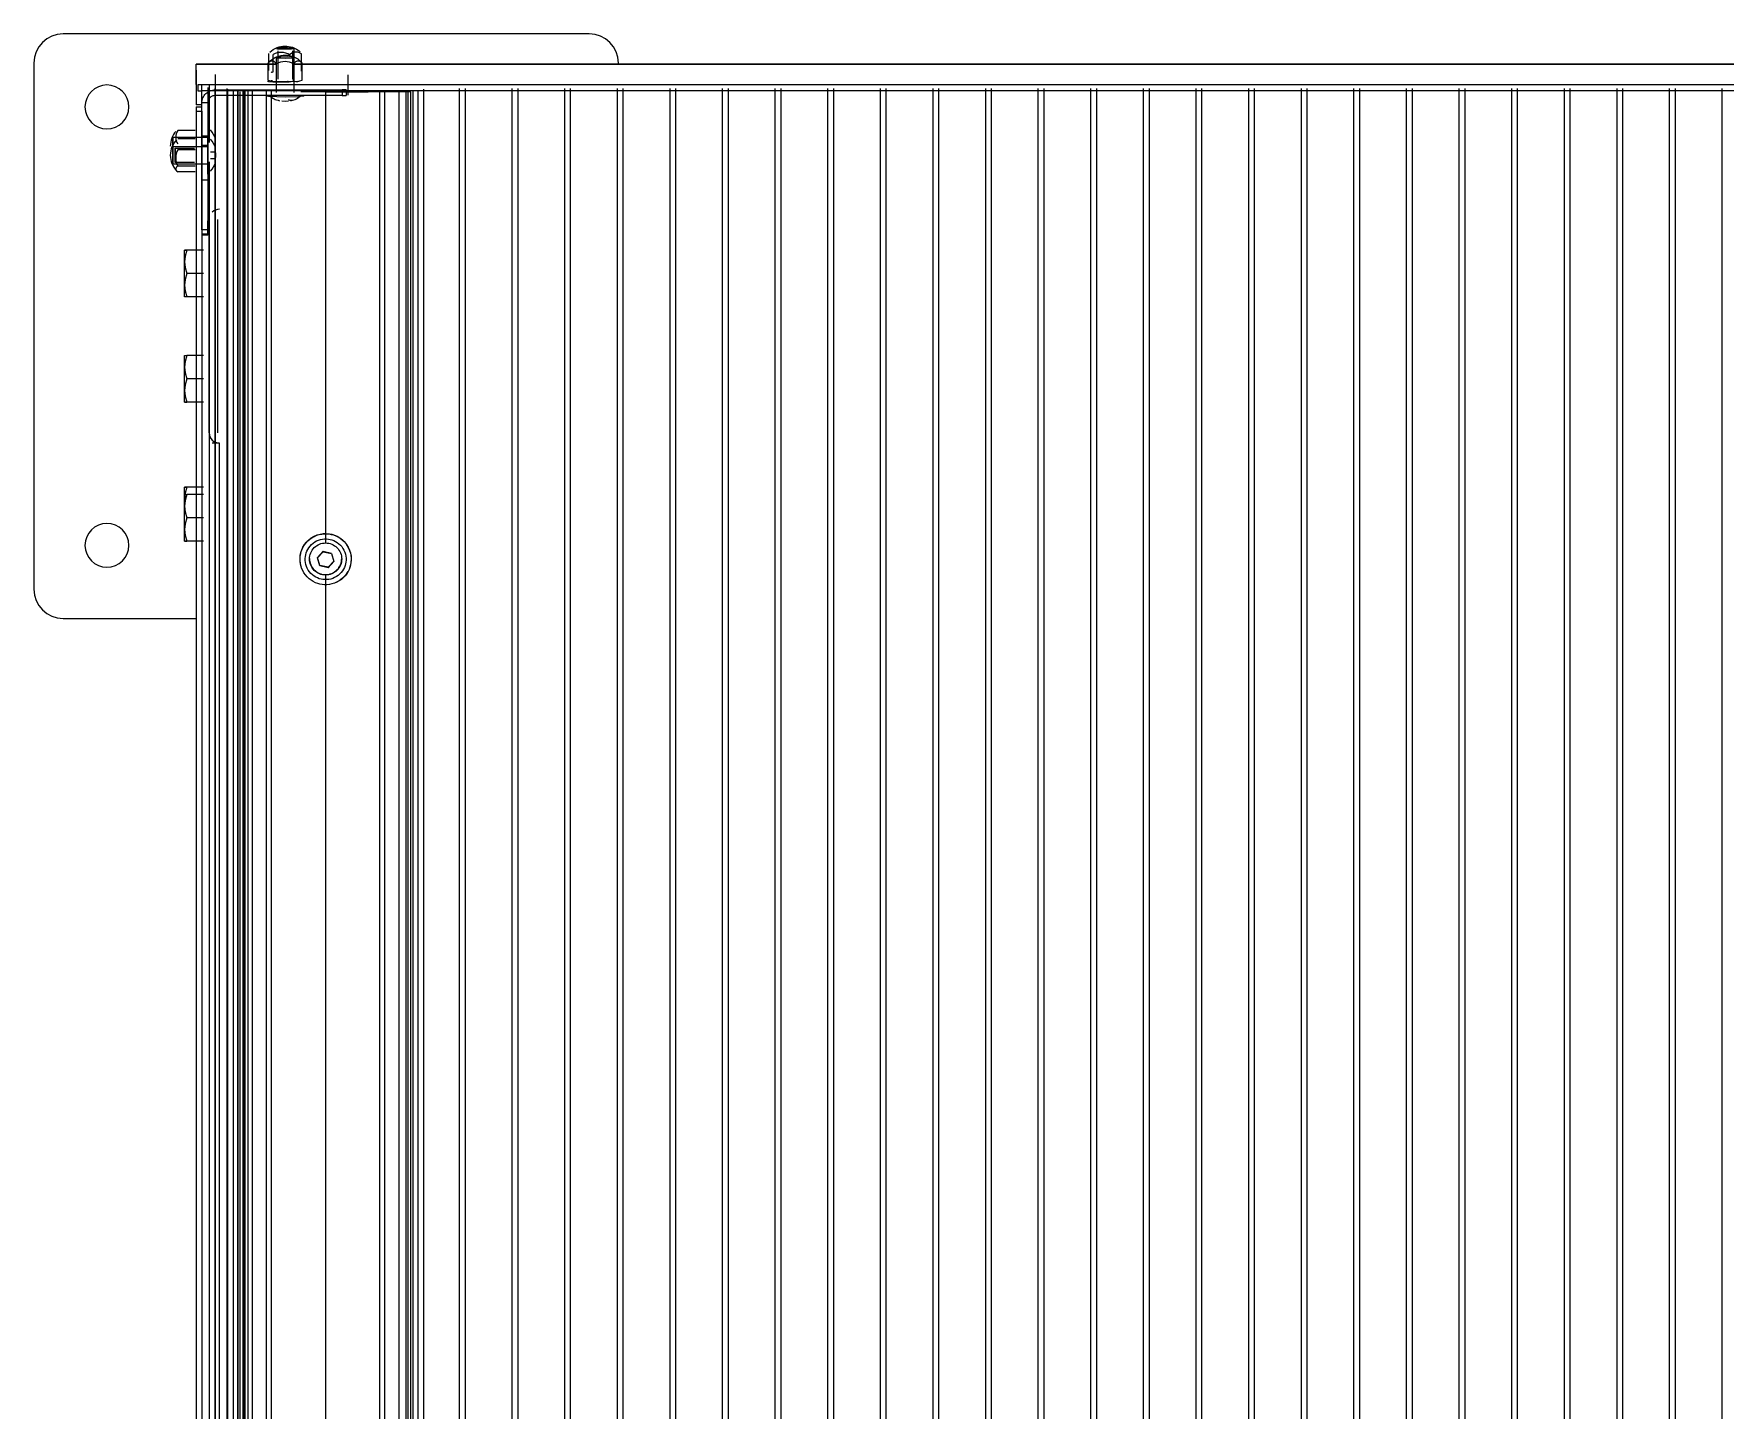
# Model space of a CAD drawing. Header units: millimetres. Extents: x 4625 to 14334, y 16216 to 31562.
# Drawn here: x 5898 to 6477, y 30121 to 30591 of the extents above; entities that cross this region are included whole.
import ezdxf

# ---------------------------------------------------------------- set-up
doc = ezdxf.new("R2010")
doc.units = ezdxf.units.MM
doc.header["$LTSCALE"] = 3
doc.layers.add('Default', color=7, linetype='Continuous')

msp = doc.modelspace()

# ---------------------------------------------------------------- linework, layer by layer
at = {"layer": 'Default'}
for p, q in [((6088.31, 30591.49), (5908.31, 30591.49)), ((5978.73, 30578.92), (5978.73, 30584.82)), ((5980.23, 30578.53), (5980.23, 30584.43)), ((5981.31, 30571.4), (5981.31, 30583.38)), ((5981.85, 30579.07), (5981.85, 30585.72)), ((5981.85, 30575.93), (5981.85, 30582.58)), ((5986.77, 30585.72), (5986.77, 30579.07)), ((5986.77, 30582.58), (5986.77, 30575.93)), ((5987.31, 30586.51), (5987.31, 30574.54)), ((5987.31, 30583.38), (5987.31, 30571.4)), ((5989.89, 30578.71), (5989.89, 30584.61)), ((5898.31, 30581.49), (5898.31, 30401.49)), ((5953.81, 30581.09), (5981.43, 30581.09)), ((5981.1, 30581.08), (5953.81, 30581.08)), ((5953.81, 30574.14), (5953.81, 30581.08)), ((5953.81, 30579.08), (5953.81, 30572.14)), ((5960.31, 30577.59), (5960.31, 30572.35)), ((5978.53, 30575.68), (5978.53, 30581.58)), ((5981.37, 30575.33), (5981.37, 30581.23)), ((5987.14, 30575.32), (5987.14, 30581.23)), ((5987.37, 30581.09), (8473.55, 30581.09)), ((8473.28, 30581.08), (5987.41, 30581.08)), ((5990.08, 30575.67), (5990.08, 30581.58)), ((6005.81, 30572.49), (6005.81, 30577.45)), ((5953.81, 30574.14), (5953.81, 30572.14)), ((5953.81, 30573.68), (5953.81, 30567.16)), ((5954.39, 30574.04), (5954.39, 30572.05)), ((8502.31, 30574), (5955.81, 30574)), ((5955.81, 30572), (5955.81, 30574)), ((5955.81, 30567.16), (5955.81, 30573.68)), ((5955.81, 30567.86), (5955.81, 30573.1)), ((8502.31, 30572), (5955.81, 30572)), ((5957.81, 30573.1), (5957.81, 30567.86)), ((5958.31, 30573.85), (5958.31, 30554.27)), ((5960.31, 28753.18), (5960.31, 30572.74)), ((5960.31, 30572.6), (5960.31, 28753.04)), ((5960.31, 30572.35), (5960.31, 30570.36)), ((5960.31, 30572.35), (6003.81, 30572.35)), ((5964.31, 30572.74), (5964.31, 28753.18)), ((5964.64, 28753.04), (5964.64, 30572.6)), ((5966.64, 28752.59), (5966.64, 30572.14)), ((5968.14, 28752.16), (5968.14, 30571.71)), ((5968.26, 28752.45), (5968.26, 30572)), ((5968.95, 28752.09), (5968.95, 30571.64)), ((5969.89, 28752.45), (5969.89, 30572)), ((5969.89, 28752.25), (5969.89, 30571.8)), ((5970.39, 28752.48), (5970.39, 30572.04)), ((5970.64, 28752.45), (5970.64, 30572)), ((5971.64, 28752.45), (5971.64, 30572)), ((5973.14, 28752.34), (5973.14, 30571.9)), ((5977.89, 28752.17), (5977.89, 30571.72)), ((5979.64, 28752.17), (5979.64, 30571.73)), ((5998.14, 30571.45), (5998.14, 30417.32)), ((6003.81, 30572.35), (6003.81, 30570.36)), ((6005.22, 30572.39), (6005.22, 30570.4)), ((6005.81, 30570.5), (6005.81, 30572.49)), ((6016.64, 28752.17), (6016.64, 30571.73)), ((6018.39, 28752.17), (6018.39, 30571.72)), ((6023.14, 30571.9), (6023.14, 28752.34)), ((6025.64, 30572), (6025.64, 28752.45)), ((6026.39, 28752.45), (6026.39, 30572)), ((6026.39, 28752.25), (6026.39, 30571.8)), ((6027.33, 28752.09), (6027.33, 30571.64)), ((6028.03, 30572), (6028.03, 28752.45)), ((6028.14, 28752.16), (6028.14, 30571.71)), ((6029.64, 30572.14), (6029.64, 28752.59)), ((6031.64, 30572.6), (6031.64, 28753.04)), ((6043.97, 28753.18), (6043.97, 30572.74)), ((6045.97, 28753.18), (6045.97, 30572.74)), ((6061.97, 28753.18), (6061.97, 30572.74)), ((6063.97, 28753.18), (6063.97, 30572.74)), ((6079.97, 28753.18), (6079.97, 30572.74)), ((6081.97, 28753.18), (6081.97, 30572.74)), ((6097.97, 28753.18), (6097.97, 30572.74)), ((6099.97, 28753.18), (6099.97, 30572.74)), ((6115.97, 28753.18), (6115.97, 30572.74)), ((6117.97, 28753.18), (6117.97, 30572.74)), ((6133.97, 28753.18), (6133.97, 30572.74)), ((6135.97, 28753.18), (6135.97, 30572.74)), ((6151.97, 28753.18), (6151.97, 30572.74)), ((6153.97, 28753.18), (6153.97, 30572.74)), ((6169.97, 28753.18), (6169.97, 30572.74)), ((6171.97, 28753.18), (6171.97, 30572.74)), ((6187.97, 28753.18), (6187.97, 30572.74)), ((6189.97, 28753.18), (6189.97, 30572.74)), ((6205.97, 28753.18), (6205.97, 30572.74)), ((6207.97, 28753.18), (6207.97, 30572.74)), ((6223.97, 28753.18), (6223.97, 30572.74)), ((6225.97, 28753.18), (6225.97, 30572.74)), ((6241.97, 28753.18), (6241.97, 30572.74)), ((6243.97, 28753.18), (6243.97, 30572.74)), ((6259.97, 28753.18), (6259.97, 30572.74)), ((6261.97, 28753.18), (6261.97, 30572.74)), ((6277.97, 28753.18), (6277.97, 30572.74)), ((6279.97, 28753.18), (6279.97, 30572.74)), ((6295.97, 28753.18), (6295.97, 30572.74)), ((6297.97, 28753.18), (6297.97, 30572.74)), ((6313.97, 28753.18), (6313.97, 30572.74)), ((6315.97, 28753.18), (6315.97, 30572.74)), ((6331.97, 28753.18), (6331.97, 30572.74)), ((6333.97, 28753.18), (6333.97, 30572.74)), ((6349.97, 28753.18), (6349.97, 30572.74)), ((6351.97, 28753.18), (6351.97, 30572.74)), ((6367.97, 28753.18), (6367.97, 30572.74)), ((6369.97, 28753.18), (6369.97, 30572.74)), ((6385.97, 28753.18), (6385.97, 30572.74)), ((6387.97, 28753.18), (6387.97, 30572.74)), ((6403.97, 28753.18), (6403.97, 30572.74)), ((6405.97, 28753.18), (6405.97, 30572.74)), ((6421.97, 28753.18), (6421.97, 30572.74)), ((6423.97, 28753.18), (6423.97, 30572.74)), ((6439.97, 28753.18), (6439.97, 30572.74)), ((6441.97, 28753.18), (6441.97, 30572.74)), ((6457.97, 28753.18), (6457.97, 30572.74)), ((6459.97, 28753.18), (6459.97, 30572.74)), ((6475.97, 28753.18), (6475.97, 30572.74)), ((5955.81, 30567.16), (5953.81, 30567.16)), ((5953.81, 30566.47), (5955.81, 30566.47)), ((5955.81, 30524.47), (5955.81, 30567.86)), ((5957.81, 30567.86), (5955.81, 30567.86)), ((5957.81, 30567.86), (5957.81, 30524.47)), ((6003.81, 30570.36), (5960.31, 30570.36)), ((5953.81, 30565.02), (5955.81, 30565.02)), ((5953.81, 30565.02), (5953.81, 28758.43)), ((5955.81, 30565.02), (5955.81, 28758.43)), ((5945.81, 30556.1), (5957.81, 30556.1)), ((5953.53, 30558.41), (5947.61, 30558.41)), ((5953.53, 30555.62), (5947.61, 30555.62)), ((5955.81, 30556.6), (5957.81, 30556.6)), ((5945.81, 30552.96), (5957.81, 30552.96)), ((5946.61, 30552.42), (5953.27, 30552.42)), ((5953.53, 30551.84), (5947.61, 30551.84)), ((5955.81, 30553.46), (5957.81, 30553.46)), ((5958.81, 30551.11), (5960.49, 30551.11)), ((5958.81, 30548.8), (5960.49, 30548.8)), ((5957.81, 30546.96), (5945.81, 30546.96)), ((5953.27, 30547.5), (5946.61, 30547.5)), ((5953.53, 30546.17), (5947.61, 30546.17)), ((5953.53, 30544.29), (5947.61, 30544.29)), ((5958.31, 30547.66), (5958.31, 28763.27)), ((5957.81, 30541.47), (5955.81, 30541.47)), ((5957.81, 30522.61), (5957.81, 30527.57)), ((5958.31, 30454.99), (5958.31, 30527.99)), ((5961.31, 30454.99), (5961.31, 30527.99)), ((5957.81, 30524.47), (5955.81, 30524.47)), ((5955.81, 30523.1), (5957.81, 30523.1)), ((5957.81, 30522.61), (5955.81, 30522.61)), ((5956.31, 30517.49), (5950.62, 30517.49)), ((5956.31, 30509.49), (5950.62, 30509.49)), ((5956.31, 30501.49), (5950.62, 30501.49)), ((5956.31, 30481.49), (5950.62, 30481.49)), ((5956.31, 30473.49), (5950.62, 30473.49)), ((5956.31, 30465.49), (5950.62, 30465.49)), ((5961.81, 28891.49), (5961.81, 30451.49)), ((5956.31, 30436.4), (5950.62, 30436.4)), ((5956.31, 30433.89), (5950.62, 30433.89)), ((5956.31, 30425.89), (5950.62, 30425.89)), ((5956.31, 30417.89), (5950.62, 30417.89)), ((5995.33, 30412.39), (5997.29, 30414.5)), ((5996.18, 30409.64), (5995.33, 30412.39)), ((5995.33, 30412.39), (5995.33, 30412.22)), ((5998.99, 30409), (5996.18, 30409.64)), ((5997.29, 30414.5), (6000.11, 30413.86)), ((6000.95, 30411.11), (5998.99, 30409)), ((5998.99, 30409), (5998.99, 30408.82)), ((5998.14, 30406.35), (5998.14, 30079.4)), ((5908.31, 30391.49), (5953.81, 30391.49))]:
    msp.add_line(p, q, dxfattribs=at)
for points in [[(5978.72, 30581.79, 0), (5979.31, 30582.35, 0), (5979.96, 30582.85, 0), (5980.65, 30583.27, 0), (5981.38, 30583.62, 0), (5982.13, 30583.88, 0), (5982.89, 30584.06, 0), (5983.65, 30584.16, 0), (5984.39, 30584.19, 0), (5985.1, 30584.15, 0), (5985.8, 30584.05, 0), (5986.51, 30583.87, 0), (5987.22, 30583.62, 0), (5987.92, 30583.29, 0), (5988.6, 30582.89, 0), (5989.24, 30582.41, 0), (5989.83, 30581.86, 0)], [(5979.02, 30585.24, 0), (5979.59, 30585.72, 0), (5980.21, 30586.15, 0), (5980.85, 30586.51, 0), (5981.51, 30586.81, 0), (5982.19, 30587.04, 0), (5982.87, 30587.2, 0), (5983.54, 30587.29, 0), (5984.85, 30587.31, 0), (5986.18, 30587.1, 0), (5986.85, 30586.9, 0), (5987.52, 30586.63, 0), (5988.17, 30586.29, 0), (5988.79, 30585.89, 0), (5989.38, 30585.43, 0)], [(5985.81, 30584.33, 0), (5985.17, 30584.66, 0), (5984.48, 30584.91, 0), (5983.76, 30585.07, 0), (5983.02, 30585.14, 0), (5982.28, 30585.1, 0), (5981.55, 30584.97, 0), (5980.87, 30584.74, 0), (5980.23, 30584.43, 0)], [(5989.89, 30584.61, 0), (5989.42, 30584.9, 0), (5988.92, 30585.11, 0), (5988.66, 30585.17, 0), (5988.39, 30585.22, 0), (5988.12, 30585.24, 0), (5987.85, 30585.23, 0), (5987.57, 30585.2, 0), (5987.3, 30585.14, 0), (5986.78, 30584.96, 0), (5986.27, 30584.68, 0), (5985.81, 30584.33, 0)], [(5981.37, 30581.23, 0), (5981.04, 30581.59, 0), (5980.87, 30581.74, 0), (5980.7, 30581.87, 0), (5980.51, 30581.98, 0), (5980.33, 30582.07, 0), (5980.14, 30582.13, 0), (5979.95, 30582.17, 0), (5979.76, 30582.18, 0), (5979.57, 30582.16, 0), (5979.39, 30582.12, 0), (5979.21, 30582.06, 0), (5979.03, 30581.97, 0), (5978.86, 30581.86, 0), (5978.69, 30581.73, 0), (5978.53, 30581.58, 0)], [(5979.48, 30578.44, 0), (5979.57, 30578.42, 0), (5979.66, 30578.41, 0), (5979.75, 30578.41, 0), (5979.84, 30578.42, 0), (5980.03, 30578.46, 0), (5980.23, 30578.53, 0)], [(5987.14, 30581.23, 0), (5986.48, 30581.55, 0), (5985.77, 30581.79, 0), (5985.02, 30581.94, 0), (5984.25, 30581.99, 0), (5983.49, 30581.94, 0), (5982.74, 30581.79, 0), (5982.03, 30581.55, 0), (5981.37, 30581.23, 0)], [(5990.08, 30581.58, 0), (5989.92, 30581.72, 0), (5989.74, 30581.85, 0), (5989.57, 30581.96, 0), (5989.38, 30582.05, 0), (5989.19, 30582.12, 0), (5989, 30582.16, 0), (5988.81, 30582.17, 0), (5988.61, 30582.16, 0), (5988.41, 30582.12, 0), (5988.22, 30582.06, 0), (5988.03, 30581.98, 0), (5987.84, 30581.87, 0), (5987.65, 30581.74, 0), (5987.48, 30581.59, 0), (5987.14, 30581.23, 0)], [(5955.81, 30574, 0), (5954.39, 30574.04, 0)], [(5954.39, 30572.05, 0), (5955.81, 30572, 0)], [(5955.81, 30567.86, 0), (5955.83, 30568.3, 0), (5955.89, 30568.73, 0), (5956, 30569.16, 0), (5956.15, 30569.58, 0), (5956.34, 30569.99, 0), (5956.57, 30570.37, 0), (5956.83, 30570.72, 0), (5957.13, 30571.04, 0), (5957.45, 30571.33, 0), (5957.8, 30571.59, 0), (5958.18, 30571.82, 0), (5958.59, 30572.01, 0), (5959.01, 30572.16, 0), (5959.44, 30572.27, 0), (5959.87, 30572.33, 0), (5960.31, 30572.35, 0)], [(5985.31, 30575.22, 0), (5985.31, 30575.22, 0), (5985.31, 30575.21, 0), (5985.31, 30575.21, 0), (5985.3, 30575.21, 0), (5985.3, 30575.21, 0), (5985.3, 30575.2, 0), (5985.29, 30575.2, 0), (5985.29, 30575.19, 0), (5985.26, 30575.18, 0), (5985.23, 30575.17, 0), (5985.15, 30575.15, 0), (5984.87, 30575.1, 0), (5982.69, 30574.98, 0), (5980.12, 30575.01, 0), (5978.76, 30575.1, 0), (5978.41, 30575.16, 0), (5978.37, 30575.18, 0), (5978.33, 30575.19, 0), (5978.32, 30575.2, 0), (5978.32, 30575.2, 0), (5978.31, 30575.21, 0), (5978.31, 30575.21, 0), (5978.31, 30575.21, 0), (5978.31, 30575.21, 0), (5978.31, 30575.22, 0), (5978.31, 30575.22, 0), (5978.31, 30575.22, 0)], [(5978.53, 30575.68, 0), (5979.27, 30575.38, 0), (5979.61, 30575.28, 0), (5979.95, 30575.22, 0)], [(5979.95, 30575.22, 0), (5979.47, 30575.31, 0), (5979.4, 30575.33, 0), (5979.35, 30575.35, 0), (5979.33, 30575.36, 0), (5979.32, 30575.37, 0), (5979.32, 30575.38, 0), (5979.31, 30575.38, 0), (5979.31, 30575.38, 0), (5979.31, 30575.39, 0), (5979.31, 30575.39, 0), (5979.31, 30575.39, 0), (5979.31, 30575.4, 0), (5979.31, 30575.4, 0), (5979.31, 30575.4, 0), (5979.31, 30575.4, 0), (5979.31, 30575.41, 0), (5979.31, 30575.41, 0), (5979.32, 30575.42, 0), (5979.32, 30575.42, 0), (5979.33, 30575.43, 0), (5979.35, 30575.44, 0), (5979.37, 30575.45, 0), (5979.44, 30575.47, 0), (5979.63, 30575.52, 0), (5980, 30575.57, 0)], [(5984.25, 30575.05, 0), (5979.95, 30575.22, 0)], [(5981.37, 30575.33, 0), (5982.86, 30575.12, 0), (5984.25, 30575.05, 0)], [(5984.25, 30575.05, 0), (5985.65, 30575.11, 0), (5987.14, 30575.32, 0)], [(5988.61, 30575.22, 0), (5984.25, 30575.05, 0)], [(5987.14, 30575.32, 0), (5987.9, 30575.2, 0), (5988.26, 30575.19, 0), (5988.61, 30575.22, 0)], [(5988.61, 30575.22, 0), (5988.96, 30575.28, 0), (5989.32, 30575.37, 0), (5990.08, 30575.67, 0)], [(6015.76, 30571.66, 0), (5989.69, 30571.6, 0)], [(6027.33, 30571.64, 0), (5998.14, 30571.45, 0)], [(6005.22, 30572.39, 0), (6003.81, 30572.35, 0)], [(5953.81, 30566.47, 0), (5953.81, 30565.02, 0)], [(5955.81, 30565.02, 0), (5955.81, 30566.47, 0)], [(5960.31, 30570.36, 0), (5960.07, 30570.35, 0), (5959.82, 30570.31, 0), (5959.58, 30570.25, 0), (5959.35, 30570.17, 0), (5959.13, 30570.06, 0), (5958.91, 30569.94, 0), (5958.72, 30569.79, 0), (5958.54, 30569.63, 0), (5958.38, 30569.45, 0), (5958.23, 30569.25, 0), (5958.1, 30569.04, 0), (5958, 30568.82, 0), (5957.91, 30568.59, 0), (5957.85, 30568.35, 0), (5957.82, 30568.1, 0), (5957.81, 30567.86, 0)], [(5977.81, 30570.41, 0), (5977.81, 30570.4, 0), (5977.81, 30570.4, 0), (5977.81, 30570.39, 0), (5977.81, 30570.39, 0), (5977.82, 30570.38, 0), (5977.82, 30570.38, 0), (5977.83, 30570.37, 0), (5977.85, 30570.36, 0), (5977.89, 30570.33, 0), (5977.95, 30570.31, 0), (5978.1, 30570.27, 0), (5978.61, 30570.19, 0), (5984.31, 30569.95, 0)], [(5983.15, 30568.59, 0), (5984.31, 30568.51, 0), (5985.46, 30568.59, 0)], [(5984.31, 30569.95, 0), (5988.9, 30570.09, 0), (5990.35, 30570.24, 0), (5990.56, 30570.28, 0), (5990.7, 30570.32, 0), (5990.75, 30570.35, 0), (5990.77, 30570.36, 0), (5990.78, 30570.37, 0), (5990.79, 30570.38, 0), (5990.8, 30570.38, 0), (5990.8, 30570.39, 0), (5990.8, 30570.39, 0), (5990.81, 30570.4, 0), (5990.81, 30570.4, 0), (5990.81, 30570.41, 0)], [(5986.62, 30568.73, 0), (5986.33, 30568.7, 0), (5986.04, 30568.72, 0), (5985.75, 30568.77, 0), (5985.46, 30568.87, 0)], [(6003.81, 30570.36, 0), (6005.22, 30570.4, 0)], [(5947.61, 30558.41, 0), (5947.29, 30557.89, 0), (5947.05, 30557.32, 0), (5946.9, 30556.72, 0), (5946.85, 30556.11, 0), (5946.9, 30555.5, 0), (5947.05, 30554.9, 0), (5947.29, 30554.33, 0), (5947.61, 30553.81, 0)], [(5947.61, 30551.84, 0), (5947.29, 30551.19, 0), (5947.05, 30550.49, 0), (5946.9, 30549.76, 0), (5946.85, 30549, 0), (5946.9, 30548.25, 0), (5947.05, 30547.51, 0), (5947.29, 30546.81, 0), (5947.61, 30546.17, 0)], [(5947.61, 30546.17, 0), (5947.29, 30545.95, 0), (5947.16, 30545.84, 0), (5947.05, 30545.72, 0), (5946.96, 30545.6, 0), (5946.9, 30545.48, 0), (5946.88, 30545.42, 0), (5946.86, 30545.35, 0), (5946.85, 30545.29, 0), (5946.85, 30545.23, 0), (5946.85, 30545.17, 0), (5946.86, 30545.1, 0), (5946.88, 30545.04, 0), (5946.9, 30544.98, 0), (5946.96, 30544.86, 0), (5947.05, 30544.74, 0), (5947.16, 30544.62, 0), (5947.29, 30544.5, 0), (5947.61, 30544.29, 0)], [(5957.81, 30522.61, 0), (5957.81, 30522.61, 0), (5957.81, 30522.61, 0), (5957.81, 30522.61, 0), (5957.81, 30522.61, 0), (5957.81, 30522.61, 0), (5957.81, 30522.61, 0), (5957.81, 30522.61, 0), (5957.81, 30522.61, 0), (5957.81, 30522.61, 0), (5957.81, 30522.61, 0), (5957.81, 30522.61, 0), (5957.81, 30522.61, 0), (5957.81, 30522.61, 0), (5957.81, 30522.61, 0), (5957.81, 30522.61, 0), (5957.81, 30522.61, 0), (5957.81, 30522.61, 0), (5957.81, 30522.61, 0), (5957.81, 30522.61, 0), (5957.81, 30522.61, 0), (5957.81, 30522.61, 0), (5957.81, 30522.61, 0), (5957.81, 30522.63, 0), (5957.81, 30522.68, 0), (5957.81, 30523.1, 0)], [(5950.62, 30517.49, 0), (5950.08, 30515.42, 0), (5949.95, 30514.45, 0), (5949.91, 30513.49, 0)], [(5949.91, 30517.49, 0), (5949.91, 30517.49, 0), (5949.91, 30517.49, 0), (5949.91, 30517.49, 0), (5949.91, 30517.49, 0), (5949.91, 30517.49, 0), (5949.91, 30517.49, 0), (5949.91, 30517.49, 0), (5949.91, 30517.49, 0), (5949.91, 30517.49, 0), (5949.91, 30517.49, 0), (5949.91, 30517.49, 0), (5949.91, 30517.49, 0), (5949.92, 30517.49, 0), (5949.98, 30517.49, 0), (5950.2, 30517.49, 0), (5950.62, 30517.49, 0)], [(5950.62, 30517.49, 0), (5950.08, 30517.49, 0), (5949.91, 30517.49, 0)], [(5949.91, 30513.49, 0), (5949.91, 30517.49, 0)], [(5949.91, 30513.49, 0), (5949.95, 30512.53, 0), (5950.08, 30511.57, 0), (5950.62, 30509.49, 0)], [(5949.91, 30505.49, 0), (5949.91, 30513.49, 0)], [(5950.62, 30509.49, 0), (5950.08, 30507.42, 0), (5949.95, 30506.45, 0), (5949.91, 30505.49, 0)], [(5949.91, 30505.49, 0), (5949.95, 30504.53, 0), (5950.08, 30503.57, 0), (5950.62, 30501.49, 0)], [(5949.91, 30501.49, 0), (5949.91, 30501.49, 0), (5949.91, 30501.49, 0), (5949.91, 30501.49, 0), (5949.91, 30501.49, 0), (5949.91, 30501.49, 0), (5949.91, 30501.49, 0), (5949.91, 30501.49, 0), (5949.91, 30501.49, 0), (5949.91, 30501.49, 0), (5949.91, 30501.49, 0), (5949.91, 30501.5, 0), (5949.91, 30501.5, 0), (5949.91, 30501.52, 0), (5949.91, 30501.61, 0), (5949.91, 30501.95, 0), (5949.91, 30505.49, 0)], [(5950.62, 30501.49, 0), (5950.08, 30501.49, 0), (5949.95, 30501.49, 0), (5949.92, 30501.49, 0), (5949.91, 30501.49, 0), (5949.91, 30501.49, 0), (5949.91, 30501.49, 0), (5949.91, 30501.49, 0), (5949.91, 30501.49, 0), (5949.91, 30501.49, 0), (5949.91, 30501.49, 0), (5949.91, 30501.49, 0), (5949.91, 30501.49, 0), (5949.91, 30501.49, 0), (5949.91, 30501.49, 0), (5949.91, 30501.49, 0), (5949.91, 30501.49, 0), (5949.91, 30501.49, 0), (5949.91, 30501.49, 0)], [(5950.62, 30481.49, 0), (5950.08, 30479.42, 0), (5949.95, 30478.45, 0), (5949.91, 30477.49, 0)], [(5949.91, 30481.49, 0), (5949.91, 30481.49, 0), (5949.91, 30481.49, 0), (5949.91, 30481.49, 0), (5949.91, 30481.49, 0), (5949.91, 30481.49, 0), (5949.91, 30481.49, 0), (5949.91, 30481.49, 0), (5949.91, 30481.49, 0), (5949.91, 30481.49, 0), (5949.91, 30481.49, 0), (5949.91, 30481.49, 0), (5949.91, 30481.49, 0), (5949.92, 30481.49, 0), (5949.98, 30481.49, 0), (5950.2, 30481.49, 0), (5950.62, 30481.49, 0)], [(5949.91, 30477.49, 0), (5949.91, 30481.49, 0)], [(5949.91, 30477.49, 0), (5949.95, 30476.53, 0), (5950.08, 30475.57, 0), (5950.62, 30473.49, 0)], [(5949.91, 30469.49, 0), (5949.91, 30477.49, 0)], [(5950.62, 30473.49, 0), (5950.08, 30471.42, 0), (5949.95, 30470.45, 0), (5949.91, 30469.49, 0)], [(5949.91, 30469.49, 0), (5949.95, 30468.53, 0), (5950.08, 30467.57, 0), (5950.62, 30465.49, 0)], [(5949.91, 30465.49, 0), (5949.91, 30465.49, 0), (5949.91, 30465.49, 0), (5949.91, 30465.49, 0), (5949.91, 30465.49, 0), (5949.91, 30465.49, 0), (5949.91, 30465.49, 0), (5949.91, 30465.49, 0), (5949.91, 30465.49, 0), (5949.91, 30465.49, 0), (5949.91, 30465.49, 0), (5949.91, 30465.5, 0), (5949.91, 30465.5, 0), (5949.91, 30465.52, 0), (5949.91, 30465.61, 0), (5949.91, 30465.95, 0), (5949.91, 30469.49, 0)], [(5949.91, 30465.49, 0), (5949.91, 30465.49, 0), (5949.91, 30465.49, 0), (5949.91, 30465.49, 0), (5949.91, 30465.49, 0), (5949.91, 30465.49, 0), (5949.91, 30465.49, 0), (5949.91, 30465.49, 0), (5949.91, 30465.49, 0), (5949.91, 30465.49, 0), (5949.91, 30465.49, 0), (5949.91, 30465.49, 0), (5949.91, 30465.49, 0), (5949.92, 30465.49, 0), (5949.98, 30465.49, 0), (5950.2, 30465.49, 0), (5950.62, 30465.49, 0)], [(5950.62, 30465.49, 0), (5950.08, 30465.49, 0), (5949.95, 30465.49, 0), (5949.92, 30465.49, 0), (5949.91, 30465.49, 0), (5949.91, 30465.49, 0), (5949.91, 30465.49, 0), (5949.91, 30465.49, 0), (5949.91, 30465.49, 0), (5949.91, 30465.49, 0), (5949.91, 30465.49, 0), (5949.91, 30465.49, 0), (5949.91, 30465.49, 0), (5949.91, 30465.49, 0), (5949.91, 30465.49, 0), (5949.91, 30465.49, 0), (5949.91, 30465.49, 0), (5949.91, 30465.49, 0), (5949.91, 30465.49, 0)], [(5961.81, 30451.49, 0), (5959.33, 30451.49, 0)], [(5961.81, 30451.49, 0), (5961.45, 30451.49, 0)], [(5949.91, 30432.4, 0), (5949.91, 30436.4, 0)], [(5950.62, 30436.4, 0), (5950.08, 30436.4, 0), (5949.91, 30436.4, 0)], [(5949.91, 30436.4, 0), (5949.91, 30436.4, 0), (5949.91, 30436.4, 0), (5949.91, 30436.4, 0), (5949.91, 30436.4, 0), (5949.91, 30436.4, 0), (5949.91, 30436.4, 0), (5949.91, 30436.4, 0), (5949.91, 30436.4, 0), (5949.91, 30436.4, 0), (5949.91, 30436.4, 0), (5949.91, 30436.4, 0), (5949.91, 30436.4, 0), (5949.92, 30436.4, 0), (5949.98, 30436.4, 0), (5950.2, 30436.4, 0), (5950.62, 30436.4, 0)], [(5950.62, 30436.4, 0), (5950.08, 30434.33, 0), (5949.95, 30433.36, 0), (5949.91, 30432.4, 0)], [(5950.62, 30433.89, 0), (5950.08, 30431.82, 0), (5949.95, 30430.85, 0), (5949.91, 30429.89, 0)], [(5949.91, 30433.89, 0), (5949.91, 30433.89, 0), (5949.91, 30433.89, 0), (5949.91, 30433.89, 0), (5949.91, 30433.89, 0), (5949.91, 30433.89, 0), (5949.91, 30433.89, 0), (5949.91, 30433.89, 0), (5949.91, 30433.89, 0), (5949.91, 30433.89, 0), (5949.91, 30433.89, 0), (5949.91, 30433.89, 0), (5949.91, 30433.89, 0), (5949.92, 30433.89, 0), (5949.98, 30433.89, 0), (5950.2, 30433.89, 0), (5950.62, 30433.89, 0)], [(5949.91, 30429.89, 0), (5949.91, 30433.89, 0)], [(5949.91, 30429.89, 0), (5949.95, 30428.93, 0), (5950.08, 30427.97, 0), (5950.62, 30425.89, 0)], [(5949.91, 30421.89, 0), (5949.91, 30429.89, 0)], [(5950.62, 30425.89, 0), (5950.08, 30423.82, 0), (5949.95, 30422.85, 0), (5949.91, 30421.89, 0)], [(5949.91, 30421.89, 0), (5949.95, 30420.93, 0), (5950.08, 30419.97, 0), (5950.62, 30417.89, 0)], [(5949.91, 30417.89, 0), (5949.91, 30417.89, 0), (5949.91, 30417.89, 0), (5949.91, 30417.89, 0), (5949.91, 30417.89, 0), (5949.91, 30417.89, 0), (5949.91, 30417.89, 0), (5949.91, 30417.89, 0), (5949.91, 30417.89, 0), (5949.91, 30417.89, 0), (5949.91, 30417.89, 0), (5949.91, 30417.9, 0), (5949.91, 30417.9, 0), (5949.91, 30417.92, 0), (5949.91, 30418, 0), (5949.91, 30418.35, 0), (5949.91, 30421.89, 0)], [(5989.87, 30408.98, 0), (5989.58, 30410.02, 0), (5989.42, 30411.07, 0), (5989.39, 30412.1, 0), (5989.48, 30413.09, 0), (5989.67, 30414.03, 0), (5989.97, 30414.95, 0), (5990.39, 30415.88, 0), (5990.93, 30416.77, 0), (5991.59, 30417.62, 0), (5992.36, 30418.39, 0), (5993.23, 30419.06, 0), (5994.19, 30419.62, 0), (5995.2, 30420.06, 0), (5996.24, 30420.36, 0), (5997.29, 30420.52, 0), (5998.33, 30420.56, 0), (5999.32, 30420.48, 0), (6000.27, 30420.3, 0), (6001.2, 30420.02, 0), (6002.12, 30419.61, 0), (6003.02, 30419.08, 0), (6003.87, 30418.43, 0), (6004.65, 30417.67, 0), (6005.34, 30416.8, 0), (6005.91, 30415.85, 0), (6006.35, 30414.85, 0), (6006.66, 30413.81, 0), (6006.84, 30412.76, 0), (6006.89, 30411.73, 0), (6006.82, 30410.73, 0), (6006.65, 30409.79, 0), (6006.37, 30408.86, 0)], [(5949.91, 30417.89, 0), (5949.91, 30417.89, 0), (5949.91, 30417.89, 0), (5949.91, 30417.89, 0), (5949.91, 30417.89, 0), (5949.91, 30417.89, 0), (5949.91, 30417.89, 0), (5949.91, 30417.89, 0), (5949.91, 30417.89, 0), (5949.91, 30417.89, 0), (5949.91, 30417.89, 0), (5949.91, 30417.89, 0), (5949.91, 30417.89, 0), (5949.92, 30417.89, 0), (5949.98, 30417.89, 0), (5950.2, 30417.89, 0), (5950.62, 30417.89, 0)], [(5950.62, 30417.89, 0), (5950.08, 30417.89, 0), (5949.95, 30417.89, 0), (5949.92, 30417.89, 0), (5949.91, 30417.89, 0), (5949.91, 30417.89, 0), (5949.91, 30417.89, 0), (5949.91, 30417.89, 0), (5949.91, 30417.89, 0), (5949.91, 30417.89, 0), (5949.91, 30417.89, 0), (5949.91, 30417.89, 0), (5949.91, 30417.89, 0), (5949.91, 30417.89, 0), (5949.91, 30417.89, 0), (5949.91, 30417.89, 0), (5949.91, 30417.89, 0), (5949.91, 30417.89, 0), (5949.91, 30417.89, 0)], [(5992.64, 30411.84, 0), (5992.67, 30412.37, 0), (5992.74, 30412.9, 0), (5992.88, 30413.43, 0), (5993.06, 30413.94, 0), (5993.3, 30414.44, 0), (5993.58, 30414.9, 0), (5993.9, 30415.33, 0), (5994.25, 30415.72, 0), (5994.64, 30416.07, 0), (5995.07, 30416.39, 0), (5995.54, 30416.67, 0), (5996.04, 30416.91, 0), (5996.55, 30417.09, 0), (5997.08, 30417.22, 0), (5997.62, 30417.3, 0), (5998.14, 30417.32, 0)], [(5998.14, 30417.32, 0), (5998.67, 30417.3, 0), (5999.2, 30417.22, 0), (5999.73, 30417.09, 0), (6000.25, 30416.91, 0), (6000.74, 30416.67, 0), (6001.21, 30416.39, 0), (6001.64, 30416.07, 0), (6002.03, 30415.72, 0), (6002.38, 30415.33, 0), (6002.7, 30414.9, 0), (6002.99, 30414.44, 0), (6003.22, 30413.94, 0), (6003.41, 30413.43, 0), (6003.54, 30412.9, 0), (6003.61, 30412.37, 0), (6003.64, 30411.84, 0)], [(5992.64, 30411.98, 0), (5992.67, 30411.46, 0), (5992.74, 30410.93, 0), (5992.88, 30410.4, 0), (5993.06, 30409.88, 0), (5993.3, 30409.39, 0), (5993.58, 30408.92, 0), (5993.9, 30408.49, 0), (5994.25, 30408.1, 0), (5994.64, 30407.75, 0), (5995.07, 30407.43, 0), (5995.54, 30407.14, 0), (5996.04, 30406.91, 0), (5996.55, 30406.72, 0), (5997.08, 30406.59, 0), (5997.62, 30406.51, 0), (5998.14, 30406.49, 0), (5998.67, 30406.51, 0), (5999.2, 30406.59, 0), (5999.73, 30406.72, 0), (6000.25, 30406.91, 0), (6000.74, 30407.14, 0), (6001.21, 30407.43, 0), (6001.64, 30407.75, 0), (6002.03, 30408.1, 0), (6002.38, 30408.49, 0), (6002.7, 30408.92, 0), (6002.99, 30409.39, 0), (6003.22, 30409.88, 0), (6003.41, 30410.4, 0), (6003.54, 30410.93, 0), (6003.61, 30411.46, 0), (6003.64, 30411.98, 0)], [(5998.14, 30406.35, 0), (5997.62, 30406.38, 0), (5997.08, 30406.45, 0), (5996.55, 30406.58, 0), (5996.04, 30406.77, 0), (5995.54, 30407, 0), (5995.07, 30407.29, 0), (5994.64, 30407.61, 0), (5994.25, 30407.96, 0), (5993.9, 30408.35, 0), (5993.58, 30408.78, 0), (5993.3, 30409.25, 0), (5993.06, 30409.74, 0), (5992.88, 30410.26, 0), (5992.74, 30410.79, 0), (5992.67, 30411.32, 0), (5992.64, 30411.84, 0)], [(5995.33, 30412.22, 0), (5997.29, 30414.33, 0)], [(5996.18, 30409.46, 0), (5995.33, 30412.22, 0)], [(5998.99, 30408.82, 0), (5996.18, 30409.46, 0)], [(5997.29, 30414.33, 0), (6000.11, 30413.68, 0)], [(6003.64, 30411.84, 0), (6003.61, 30411.32, 0), (6003.54, 30410.79, 0), (6003.41, 30410.26, 0), (6003.22, 30409.74, 0), (6002.99, 30409.25, 0), (6002.7, 30408.78, 0), (6002.38, 30408.35, 0), (6002.03, 30407.96, 0), (6001.64, 30407.61, 0), (6001.21, 30407.29, 0), (6000.74, 30407, 0), (6000.25, 30406.77, 0), (5999.73, 30406.58, 0), (5999.2, 30406.45, 0), (5998.67, 30406.38, 0), (5998.14, 30406.35, 0)], [(6000.95, 30410.93, 0), (5998.99, 30408.82, 0)], [(6000.11, 30413.68, 0), (6000.95, 30410.93, 0)], [(6005.75, 30407.53, 0), (6004.94, 30406.34, 0), (6003.92, 30405.28, 0), (6002.72, 30404.4, 0), (6001.38, 30403.73, 0)]]:
    msp.add_polyline3d(points, dxfattribs=at)
for points in [[(5984.31, 30586.31, 0), (5986.43, 30586.37, 0), (5987.1, 30586.44, 0), (5987.19, 30586.46, 0), (5987.26, 30586.48, 0), (5987.28, 30586.49, 0), (5987.29, 30586.49, 0), (5987.29, 30586.5, 0), (5987.3, 30586.5, 0), (5987.3, 30586.5, 0), (5987.3, 30586.5, 0), (5987.31, 30586.51, 0), (5987.31, 30586.51, 0), (5987.31, 30586.51, 0), (5987.31, 30586.51, 0), (5987.31, 30586.52, 0), (5987.31, 30586.52, 0), (5987.31, 30586.52, 0), (5987.3, 30586.52, 0), (5987.3, 30586.53, 0), (5987.3, 30586.53, 0), (5987.29, 30586.53, 0), (5987.29, 30586.54, 0), (5987.27, 30586.55, 0), (5987.24, 30586.56, 0), (5987.17, 30586.58, 0), (5986.94, 30586.62, 0), (5985.06, 30586.72, 0), (5982.86, 30586.7, 0), (5981.93, 30586.64, 0), (5981.4, 30586.57, 0), (5981.35, 30586.55, 0), (5981.33, 30586.54, 0), (5981.32, 30586.53, 0), (5981.31, 30586.53, 0), (5981.31, 30586.53, 0), (5981.31, 30586.52, 0), (5981.31, 30586.52, 0), (5981.31, 30586.52, 0), (5981.31, 30586.52, 0), (5981.31, 30586.51, 0), (5981.31, 30586.51, 0), (5981.31, 30586.51, 0), (5981.31, 30586.51, 0), (5981.31, 30586.5, 0), (5981.31, 30586.5, 0), (5981.31, 30586.5, 0), (5981.32, 30586.5, 0), (5981.33, 30586.49, 0), (5981.35, 30586.48, 0), (5981.37, 30586.47, 0), (5981.44, 30586.45, 0), (5981.68, 30586.41, 0)], [(5984.31, 30583.17, 0), (5986.43, 30583.23, 0), (5987.1, 30583.3, 0), (5987.19, 30583.32, 0), (5987.26, 30583.34, 0), (5987.28, 30583.35, 0), (5987.29, 30583.35, 0), (5987.29, 30583.36, 0), (5987.3, 30583.36, 0), (5987.3, 30583.36, 0), (5987.3, 30583.37, 0), (5987.31, 30583.37, 0), (5987.31, 30583.37, 0), (5987.31, 30583.37, 0), (5987.31, 30583.38, 0), (5987.31, 30583.38, 0), (5987.31, 30583.38, 0), (5987.31, 30583.38, 0), (5987.3, 30583.38, 0), (5987.3, 30583.39, 0), (5987.3, 30583.39, 0), (5987.29, 30583.39, 0), (5987.29, 30583.4, 0), (5987.27, 30583.41, 0), (5987.24, 30583.42, 0), (5987.17, 30583.44, 0), (5986.94, 30583.48, 0), (5985.06, 30583.58, 0), (5982.86, 30583.56, 0), (5981.93, 30583.5, 0), (5981.4, 30583.43, 0), (5981.35, 30583.41, 0), (5981.33, 30583.4, 0), (5981.32, 30583.39, 0), (5981.31, 30583.39, 0), (5981.31, 30583.39, 0), (5981.31, 30583.38, 0), (5981.31, 30583.38, 0), (5981.31, 30583.38, 0), (5981.31, 30583.38, 0), (5981.31, 30583.38, 0), (5981.31, 30583.37, 0), (5981.31, 30583.37, 0), (5981.31, 30583.37, 0), (5981.31, 30583.37, 0), (5981.31, 30583.36, 0), (5981.31, 30583.36, 0), (5981.32, 30583.36, 0), (5981.33, 30583.35, 0), (5981.35, 30583.34, 0), (5981.37, 30583.33, 0), (5981.44, 30583.31, 0), (5981.68, 30583.27, 0)], [(5945.81, 30553.1, 0), (5945.81, 30556.1, 0), (5945.81, 30553.1, 0), (5945.81, 30550.1, 0)], [(5957.81, 30549.96, 0), (5957.81, 30556.46, 0), (5957.81, 30549.96, 0), (5957.81, 30543.46, 0)], [(5945.81, 30549.96, 0), (5945.81, 30552.96, 0), (5945.81, 30549.96, 0), (5945.81, 30546.96, 0)], [(5946.61, 30547.54, 0), (5946.61, 30547.67, 0), (5946.61, 30549.03, 0), (5946.61, 30552.23, 0), (5946.61, 30552.37, 0), (5946.61, 30552.41, 0), (5946.61, 30552.41, 0), (5946.61, 30552.42, 0), (5946.61, 30552.42, 0), (5946.61, 30552.42, 0), (5946.61, 30552.42, 0), (5946.61, 30552.42, 0), (5946.61, 30552.42, 0), (5946.61, 30552.42, 0), (5946.61, 30552.42, 0), (5946.61, 30552.42, 0), (5946.61, 30552.42, 0), (5946.61, 30552.42, 0), (5946.61, 30552.42, 0), (5946.61, 30552.42, 0), (5946.61, 30552.41, 0), (5946.61, 30552.41, 0), (5946.61, 30552.38, 0), (5946.61, 30552.2, 0), (5946.61, 30551.39, 0), (5946.61, 30549.01, 0), (5946.61, 30547.78, 0), (5946.61, 30547.52, 0), (5946.61, 30547.5, 0), (5946.61, 30547.5, 0), (5946.61, 30547.5, 0), (5946.61, 30547.5, 0), (5946.61, 30547.5, 0), (5946.61, 30547.5, 0), (5946.61, 30547.5, 0), (5946.61, 30547.5, 0), (5946.61, 30547.5, 0), (5946.61, 30547.5, 0), (5946.61, 30547.5, 0), (5946.61, 30547.5, 0), (5946.61, 30547.5, 0), (5946.61, 30547.5, 0), (5946.61, 30547.5, 0), (5946.61, 30547.5, 0), (5946.61, 30547.51, 0)], [(5996.19, 30403.24, 0), (5995.43, 30403.45, 0), (5994.67, 30403.74, 0), (5993.92, 30404.11, 0), (5993.19, 30404.56, 0), (5992.49, 30405.09, 0), (5991.84, 30405.7, 0), (5991.25, 30406.37, 0), (5990.73, 30407.11, 0), (5990.29, 30407.9, 0), (5989.93, 30408.73, 0), (5989.67, 30409.57, 0), (5989.49, 30410.43, 0), (5989.4, 30411.28, 0), (5989.4, 30412.12, 0), (5989.47, 30412.93, 0), (5989.61, 30413.7, 0), (5989.82, 30414.46, 0), (5990.11, 30415.22, 0), (5990.48, 30415.97, 0), (5990.93, 30416.69, 0), (5991.46, 30417.39, 0), (5992.07, 30418.04, 0), (5992.75, 30418.63, 0), (5993.49, 30419.15, 0), (5994.28, 30419.59, 0), (5995.11, 30419.94, 0), (5995.96, 30420.2, 0), (5996.82, 30420.38, 0), (5997.67, 30420.47, 0), (5998.51, 30420.47, 0), (5999.32, 30420.4, 0), (6000.09, 30420.26, 0), (6000.85, 30420.05, 0), (6001.61, 30419.76, 0), (6002.36, 30419.4, 0), (6003.1, 30418.95, 0), (6003.79, 30418.42, 0), (6004.44, 30417.81, 0), (6005.03, 30417.13, 0), (6005.55, 30416.39, 0), (6005.99, 30415.6, 0), (6006.35, 30414.78, 0), (6006.61, 30413.93, 0), (6006.79, 30413.07, 0), (6006.88, 30412.22, 0), (6006.88, 30411.39, 0), (6006.81, 30410.58, 0), (6006.67, 30409.81, 0), (6006.46, 30409.05, 0), (6006.17, 30408.29, 0), (6005.8, 30407.54, 0), (6005.35, 30406.81, 0), (6004.82, 30406.11, 0), (6004.21, 30405.47, 0), (6003.53, 30404.88, 0), (6002.79, 30404.36, 0), (6002, 30403.92, 0), (6001.17, 30403.57, 0), (6000.32, 30403.3, 0), (5999.47, 30403.12, 0), (5998.61, 30403.04, 0), (5997.77, 30403.03, 0), (5996.96, 30403.1, 0)], [(5996.58, 30404.95, 0), (5995.97, 30405.11, 0), (5995.36, 30405.34, 0), (5994.76, 30405.64, 0), (5994.18, 30406, 0), (5993.62, 30406.42, 0), (5993.1, 30406.91, 0), (5992.63, 30407.45, 0), (5992.21, 30408.04, 0), (5991.86, 30408.67, 0), (5991.58, 30409.33, 0), (5991.36, 30410.01, 0), (5991.22, 30410.69, 0), (5991.15, 30411.38, 0), (5991.15, 30412.05, 0), (5991.2, 30412.69, 0), (5991.32, 30413.31, 0), (5991.49, 30413.92, 0), (5991.72, 30414.52, 0), (5992.01, 30415.12, 0), (5992.37, 30415.71, 0), (5992.8, 30416.26, 0), (5993.28, 30416.78, 0), (5993.83, 30417.25, 0), (5994.42, 30417.67, 0), (5995.05, 30418.02, 0), (5995.71, 30418.3, 0), (5996.39, 30418.51, 0), (5997.08, 30418.65, 0), (5997.76, 30418.73, 0), (5998.43, 30418.73, 0), (5999.08, 30418.67, 0), (5999.7, 30418.56, 0), (6000.31, 30418.39, 0), (6000.92, 30418.16, 0), (6001.52, 30417.87, 0), (6002.1, 30417.51, 0), (6002.66, 30417.08, 0), (6003.18, 30416.6, 0), (6003.65, 30416.06, 0), (6004.07, 30415.46, 0), (6004.42, 30414.83, 0), (6004.71, 30414.17, 0), (6004.92, 30413.5, 0), (6005.06, 30412.81, 0), (6005.13, 30412.13, 0), (6005.13, 30411.46, 0), (6005.08, 30410.81, 0), (6004.96, 30410.19, 0), (6004.8, 30409.59, 0), (6004.57, 30408.98, 0), (6004.27, 30408.38, 0), (6003.91, 30407.8, 0), (6003.49, 30407.24, 0), (6003, 30406.72, 0), (6002.45, 30406.25, 0), (6001.86, 30405.84, 0), (6001.23, 30405.49, 0), (6000.57, 30405.2, 0), (5999.89, 30404.99, 0), (5999.2, 30404.85, 0), (5998.52, 30404.78, 0), (5997.85, 30404.78, 0), (5997.2, 30404.83, 0)]]:
    msp.add_polyline3d(points, close=True, dxfattribs=at)
for centre, radius, start, end in [((5908.31, 30581.49), 10, 90, 180), ((6088.31, 30581.49), 10, 0, 90), ((5923.31, 30566.49), 7.5, 90, 270), ((5923.31, 30566.49), 7.5, 270, 90), ((5984.31, 30576.95), 8.56, 230.20102, 256.6722), ((5984.31, 30576.95), 8.56, 283.3278, 309.79898), ((5952.72, 30553.1), 7.71, 139.19809, 180), ((5952.72, 30549.96), 7.71, 136.7015, 180), ((5952.24, 30553.1), 8.56, 15.64707, 39.96621), ((5952.24, 30549.96), 8.56, 15.64707, 39.96621), ((5952.72, 30549.96), 7.71, 180, 223.2985), ((5952.24, 30549.96), 8.33, 352.02784, 7.97216), ((5952.24, 30549.96), 8.33, 352.02784, 7.97216), ((5952.24, 30549.96), 8.56, 320.03379, 344.35293), ((5961.81, 30527.99), 3.5, 90, 135), ((5961.81, 30454.99), 3.5, 180, 225), ((5961.81, 30454.99), 3.5, 225, 270), ((5923.31, 30416.49), 7.5, 90, 270), ((5923.31, 30416.49), 7.5, 270, 90), ((5908.31, 30401.49), 10, 180, 270)]:
    msp.add_arc(centre, radius, start, end, dxfattribs=at)

doc.saveas('drawing.dxf')
